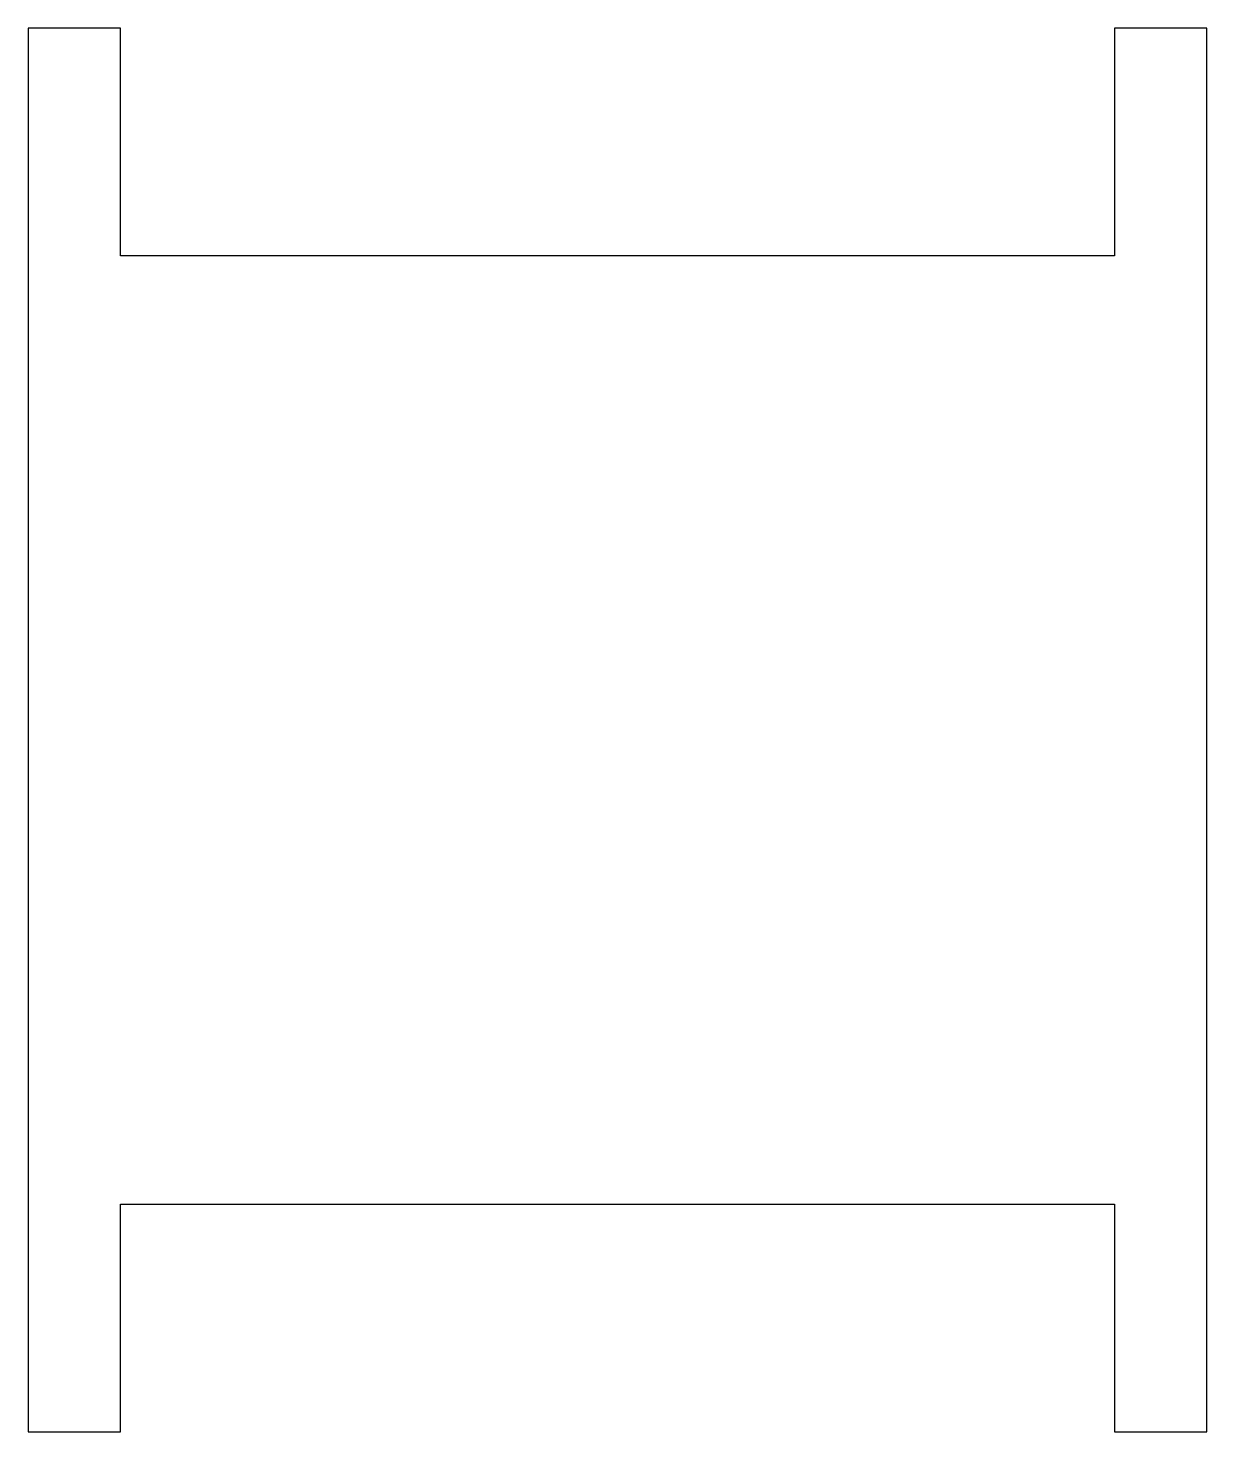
# Model space of a CAD drawing. Header units: millimetres. Extents: x -103 to 103, y -123 to 123.
import ezdxf

# ---------------------------------------------------------------- set-up
doc = ezdxf.new("R2010")
doc.units = ezdxf.units.MM

msp = doc.modelspace()

# ---------------------------------------------------------------- linework, layer by layer
msp.add_lwpolyline([(-103.45, 123.2), (-103.45, -123.2), (-87.25, -123.2), (-87.25, -83.2), (87.25, -83.2), (87.25, -123.2), (103.45, -123.2), (103.45, 123.2), (87.25, 123.2), (87.25, 83.2), (-87.25, 83.2), (-87.25, 123.2)], close=True)
msp.add_lwpolyline([(-103.45, 123.2), (-103.45, -123.2), (-87.25, -123.2), (-87.25, -83.2), (87.25, -83.2), (87.25, -123.2), (103.45, -123.2), (103.45, 123.2), (87.25, 123.2), (87.25, 83.2), (-87.25, 83.2), (-87.25, 123.2)], close=True)

doc.saveas('drawing.dxf')
